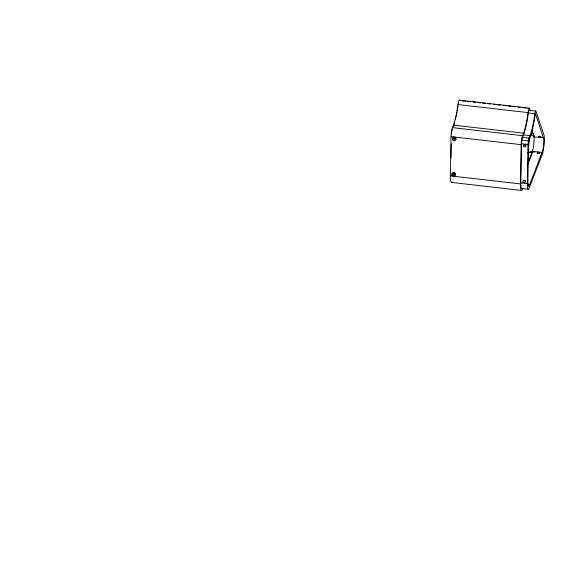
<?xml version="1.0" encoding="UTF-8"?>
<svg xmlns="http://www.w3.org/2000/svg" width="573" height="573" viewBox="0 0 573 573"><rect width="100%" height="100%" fill="white"/><g stroke="black" fill="none" stroke-linecap="round" stroke-linejoin="round"><path stroke-width="0.86" d="M452.061 181.92A13.258 2.113 -83.5 0 1 450.342 175.861L451.03 136.632A6.632 1.053 -83.5 0 1 452.412 127.621L453.379 125.129A29.495 4.699 -83.5 0 0 457.791 105.769L457.956 104.558A5.264 0.838 -83.5 0 1 459.532 100.425M450.987 158.048L451.23 143.794M522.841 188.632A13.258 2.113 -83.5 0 1 520.463 183.904L521.151 144.675A6.632 1.053 -83.5 0 1 521.595 139.676L521.731 138.859A6.632 1.053 -83.5 0 1 522.533 135.665L523.5 133.172A29.495 4.699 -83.5 0 0 527.912 113.805L528.077 112.602A5.264 0.838 -83.5 0 1 528.743 109.336L528.893 108.899A5.264 0.838 -83.5 0 1 529.66 108.469L530.491 110.933M522.153 188.259A11.267 1.798 -83.5 0 1 520.85 182.909L521.552 143.135A4.634 0.738 -83.5 0 1 521.767 140.772L521.845 140.177A4.634 0.738 -83.5 0 1 522.39 137.706L524.116 133.079A31.486 5.014 -83.5 0 0 528.177 114.206L528.428 112.437A3.266 0.523 -83.5 0 1 529.28 110.202L529.352 110.353M527.353 183.654L528.055 143.88A4.634 0.738 -83.5 0 1 528.263 141.517L528.349 140.922A4.634 0.738 -83.5 0 1 528.893 138.451L530.619 133.824A31.486 5.014 -83.5 0 0 534.681 114.951L534.931 113.182A3.266 0.523 -83.5 0 1 535.784 110.954L544.028 135.242A11.267 1.798 -83.5 0 1 542.216 154.517L529.373 187.672A11.267 1.798 -83.5 0 1 527.353 183.654L520.85 182.909M527.64 185.194L529.416 185.394L542.008 152.382L532.911 151.336L527.769 153.235M542.008 152.382L542.001 152.948L542.201 152.389A8.609 1.375 -83.5 0 0 543.584 137.656L534.287 136.954L531.801 130.522M529.388 138.129L528.714 146.051M451.474 133.96L451.803 131.489M528.148 149.324L528.349 148.278M452.025 130.4L452.398 129.126M453.365 126.64L453.995 124.878A31.293 4.985 -83.5 0 0 454.633 122.815M528.055 162.646L532.446 151.272A8.609 1.375 -83.5 0 0 533.828 136.539L533.742 136.259M454.36 174.887L455.012 173.225M528.07 163.814L532.911 151.336M528.005 152.583L532.446 151.272M459.324 100.125L529.445 108.168M463.084 100.834L465.749 101.135M467.525 101.342L471.07 101.75M472.847 101.951L475.511 102.259M477.288 102.46L480.84 102.868M482.616 103.076L485.274 103.376M487.938 103.684L490.603 103.985M493.267 104.293L495.924 104.601M497.701 104.802L500.365 105.11M503.03 105.411L505.694 105.719M508.351 106.026L511.016 106.327M512.792 106.535L515.456 106.836M518.121 107.144L520.778 107.452M522.555 107.652L526.107 108.061M527.883 108.261L529.66 108.469M530.161 110.446L535.848 111.098M457.956 104.558L528.077 112.602M528.349 112.967L534.853 113.719M453.379 125.129L523.5 133.172M523.486 134.848L529.982 135.593M452.412 127.621L522.533 135.665M522.519 137.334L529.022 138.079M521.845 140.206L528.349 140.922M521.537 143.73L528.034 144.475M451.03 136.632L521.151 144.675M532.245 151.831L534.91 152.132M527.769 184.642L529.423 184.828M450.342 175.861L520.463 183.904M521.752 188.453L528.256 189.197M451.402 182.386L521.523 190.429M531.114 134.82L533.828 136.539M543.39 138L535.397 113.533L535.039 115.488A34.144 5.436 -83.5 0 1 530.634 135.951L528.578 142.613L527.869 182.321A8.616 1.375 -83.5 0 0 529.416 185.394M532.066 130.4L534.287 136.954M462.683 101.063A1.991 0.63 9.6 0 1 463.292 101.149M527.432 182.844A1.325 0.68 1 0 1 527.475 183.904M525.627 180.789A1.325 1.117 21.2 0 1 523.572 180.166M526.093 145.256A1.325 1.117 21.2 0 1 524.209 144.69M458.028 106.127A31.293 4.985 -83.5 0 1 457.791 107.71M457.548 109.271A31.293 4.985 -83.5 0 1 457.29 110.811M457.018 112.322A31.293 4.985 -83.5 0 1 456.602 114.514M456.459 115.223A31.293 4.985 -83.5 0 1 456.165 116.62M455.872 117.966A31.293 4.985 -83.5 0 1 455.463 119.685M458.364 103.863A3.467 0.552 -83.5 0 1 458.644 102.682M455.499 137.792A0.996 0.838 21.2 0 1 454.983 138.766A0.996 0.838 21.2 0 1 453.752 138.337A0.996 0.838 21.2 0 1 453.931 137.241M454.976 137.219A0.996 0.838 21.2 0 1 455.234 137.391M454.883 173.361A0.996 0.838 21.2 0 1 454.332 174.342A0.996 0.838 21.2 0 1 453.1 173.848A0.996 0.838 21.2 0 1 453.386 172.76M454.267 172.738A0.996 0.838 21.2 0 1 454.683 173.025M453.644 138.938A0.996 0.838 21.2 0 0 455.299 138.816A0.996 0.838 21.2 0 0 454.188 137.592A0.996 0.838 21.2 0 0 453.644 138.938M452.749 139.819A1.991 1.676 21.2 0 0 456.065 139.59A1.991 1.676 21.2 0 0 453.845 137.133A1.991 1.676 21.2 0 0 452.749 139.819M453.021 174.5A0.996 0.838 21.2 0 0 454.675 174.385A0.996 0.838 21.2 0 0 453.565 173.153A0.996 0.838 21.2 0 0 453.021 174.5M452.133 175.388A1.991 1.676 21.2 0 0 455.449 175.152A1.991 1.676 21.2 0 0 453.222 172.695A1.991 1.676 21.2 0 0 452.133 175.388M523.722 146.559A1.325 1.117 21.2 0 0 525.928 146.409A1.325 1.117 21.2 0 0 524.453 144.768A1.325 1.117 21.2 0 0 523.722 146.559M523.142 182.15A1.325 1.117 21.2 0 0 525.355 181.999A1.325 1.117 21.2 0 0 523.872 180.359A1.325 1.117 21.2 0 0 523.142 182.15M537.617 153.535A1.325 0.68 1 0 0 539.702 153.063A1.325 0.68 1 0 0 537.825 152.361A1.325 0.68 1 0 0 537.617 153.535M539.078 136.954A1.325 0.415 9.6 0 0 541.134 136.961A1.325 0.415 9.6 0 0 539.286 136.252A1.325 0.415 9.6 0 0 539.078 136.954"/></g></svg>
